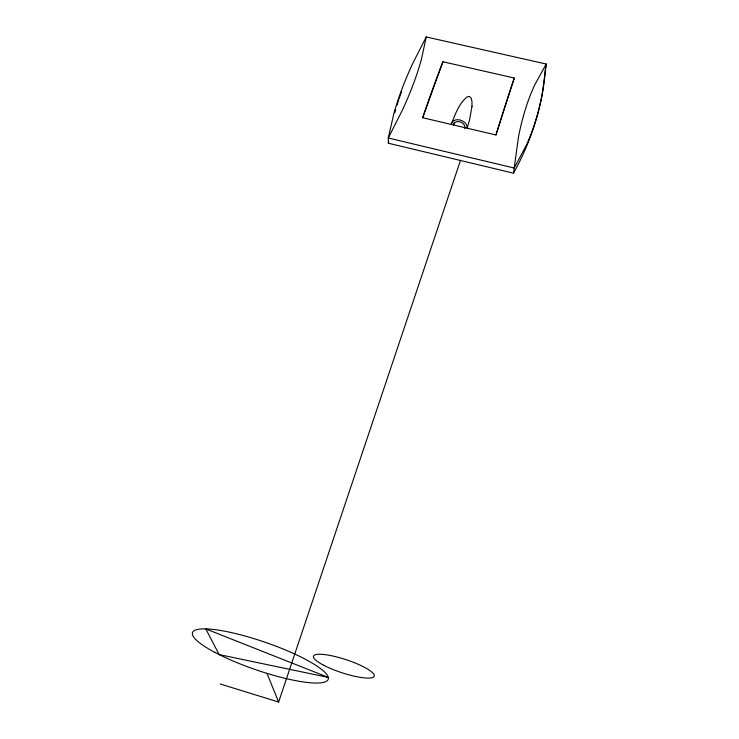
<?xml version="1.0" encoding="UTF-8"?>
<svg xmlns="http://www.w3.org/2000/svg" width="739" height="739" viewBox="0 0 739 739"><rect width="100%" height="100%" fill="white"/><g stroke="black" fill="none" stroke-linecap="round" stroke-linejoin="round"><path stroke-width="1.11" d="M513.503 173.185L518.427 137.278A252.35 141.482 76.2 0 1 534.648 85.068L546.232 64.034L426.246 36.95L412.935 63.055A351.247 166.681 -42.4 0 0 393.85 113.612L388.289 137.99L388.363 143.227L513.503 173.185A382.931 289.171 -9.5 0 0 545.382 69.521L546.232 64.034L542.435 92.735A334.647 217.802 60.7 0 1 526.519 144.872L514.196 168.039L388.289 137.99L402.441 110.028A240.757 90.814 -51.7 0 0 421.442 59.203L426.246 36.95M464.582 128.558L464.84 127.644A5.884 4.471 22 0 0 459.723 121.796A5.884 4.471 22 0 0 453.487 124.974L454.54 122.203M495.952 134.969L496.802 132.198A318.056 25.385 -75.6 0 1 513.54 80.246L514.298 78.048L442.947 61.762L442.088 63.923A315.812 40.497 -75.7 0 0 423.595 114.998L422.68 117.723L495.952 134.969L514.298 78.048M220.222 683.981L278.631 702.05L460.536 160.271M422.68 117.723L442.947 61.762M266.973 673.349L278.631 702.05M388.363 143.227A421.941 327.7 19.1 0 1 388.677 141.186M394.755 112.855A421.941 327.7 19.1 0 1 395.679 109.566M396.982 105.224A421.941 327.7 19.1 0 1 398.709 99.83M399.069 98.758A421.941 327.7 19.1 0 1 401.711 91.322M471.99 106.388L469.496 120.281L467.122 128.18A8.24 6.263 22 0 0 459.954 119.977A8.24 6.263 22 0 0 451.215 124.438C455.113 114.711 458.688 103.876 467.011 96.975L469.376 96.439L471.066 97.908L471.962 101.298L471.99 106.388M328.292 677.423L219.178 654.597L205.775 628.907L328.292 677.423M214.966 652.435A71.738 14.503 19 0 0 326.924 680.961A71.738 14.503 19 0 0 239.27 634.478A71.738 14.503 19 0 0 214.966 652.435M323.673 665.257A31.98 6.854 18.2 0 0 373.685 676.952A31.98 6.854 18.2 0 0 334.204 656.334A31.98 6.854 18.2 0 0 323.673 665.257"/></g></svg>
